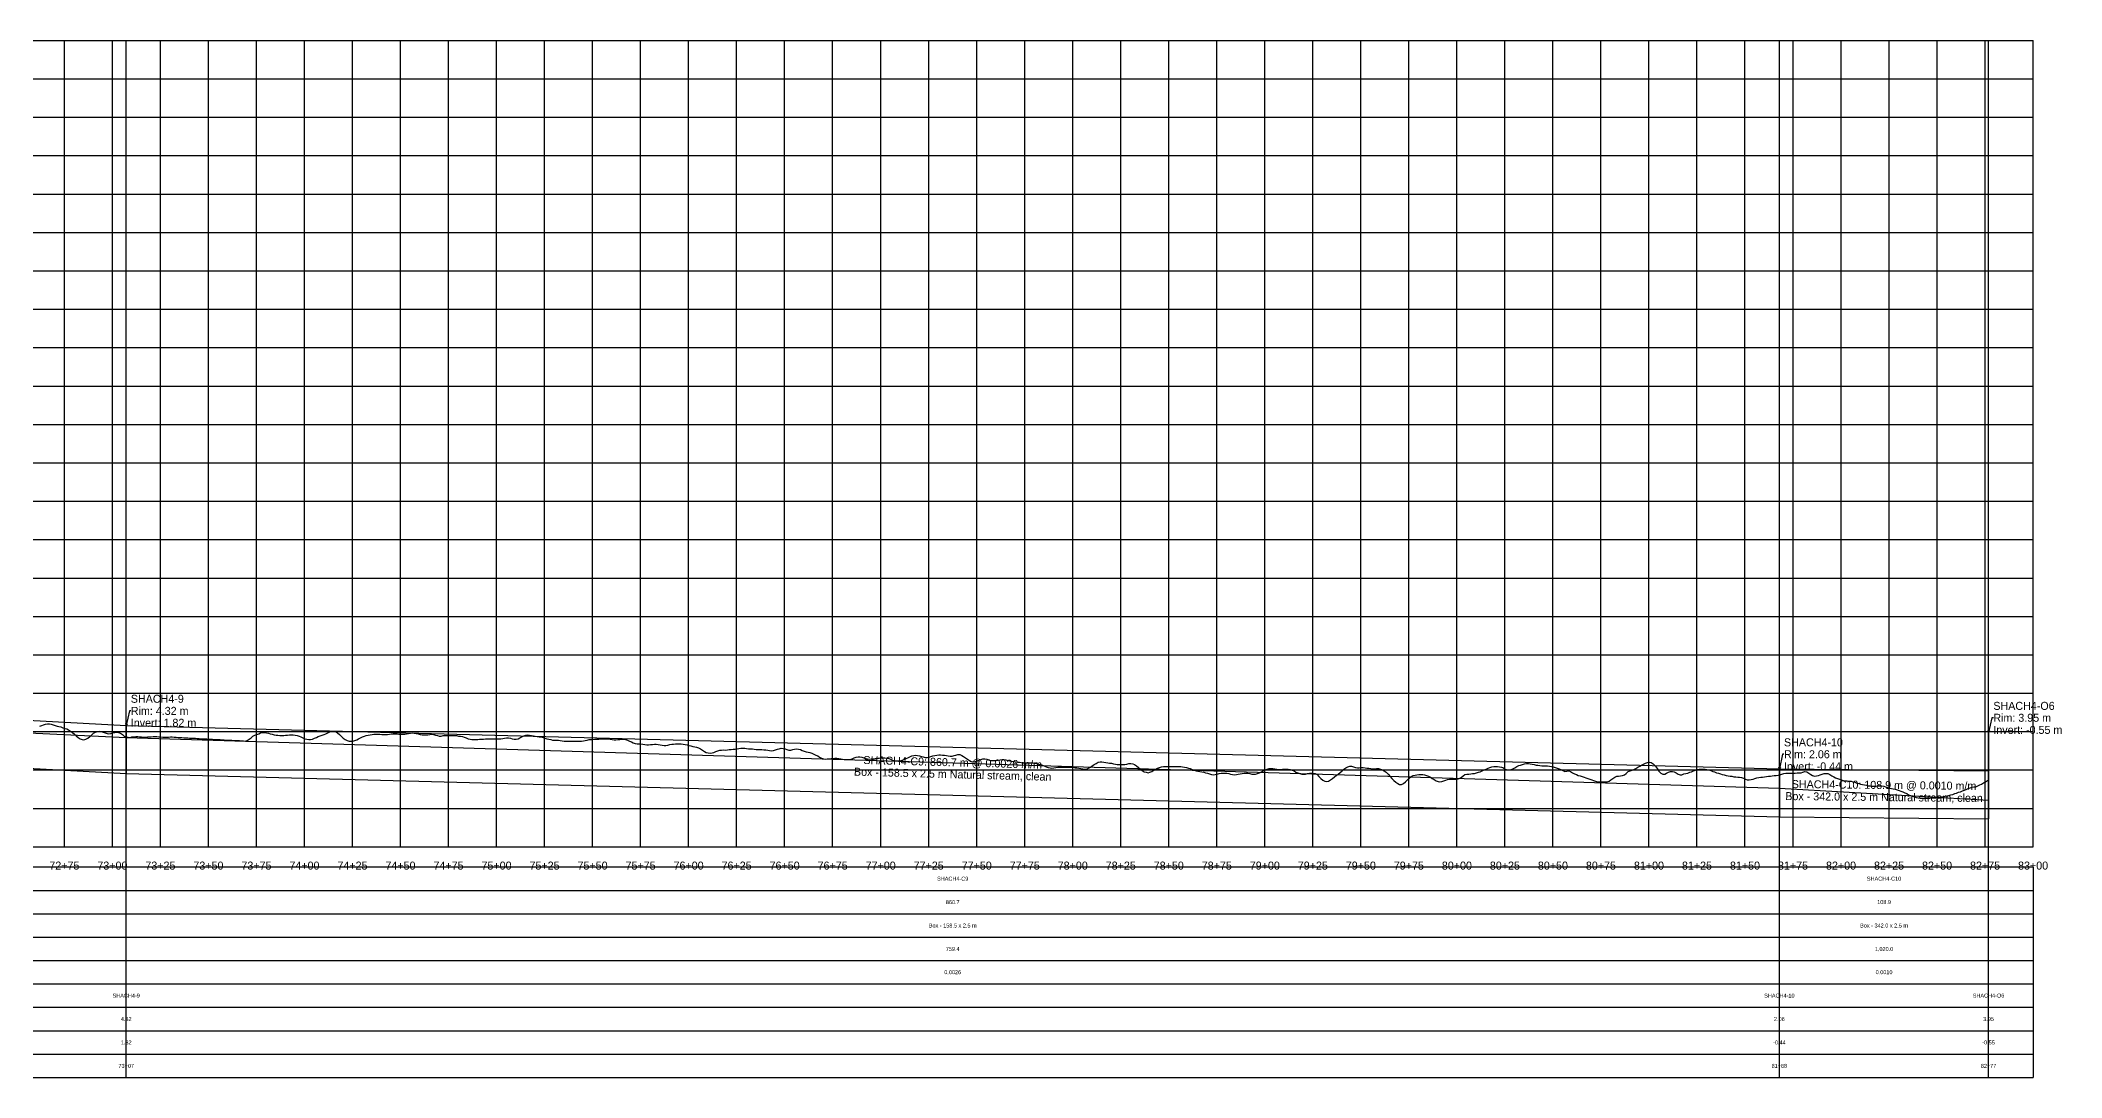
# Model space of a CAD drawing. Extents: x -64 to 8315, y -140 to 402.
# Drawn here: x 7263 to 8315, y -140 to 400 of the extents above; entities that cross this region are included whole.
import ezdxf
from ezdxf.enums import TextEntityAlignment as Align

# ---------------------------------------------------------------- set-up
doc = ezdxf.new("R2010")
doc.units = 0
for name, color, linetype in [('Annotation', 7, 'Continuous'), ('Annotation_Table', 254, 'Continuous'), ('Crown', 7, 'Continuous'), ('Grid', 254, 'Continuous'), ('Grid_Text', 7, 'Continuous'), ('Ground_Elevation', 3, 'Continuous'), ('Hydraulic_Grade', 5, 'Continuous'), ('Invert', 7, 'Continuous'), ('Structure', 7, 'Continuous')]:
    doc.layers.add(name, color=color, linetype=linetype)

msp = doc.modelspace()

# ---------------------------------------------------------------- linework, layer by layer
at = {"layer": 'Annotation', "color": 0}
for points in [[(7307.2, 43.2), (7307, 44.2), (7307.7, 44)], [(8276.8, 39.5), (8276.6, 40.5), (8277.4, 40.3)], [(8167.9, 20.6), (8167.7, 21.5), (8168.5, 21.4)]]:
    msp.add_lwpolyline(points, close=True, dxfattribs=at)
for points in [[(7309.6, 50.8), (7308.9, 50.8), (7307.2, 43.2)], [(8279.3, 47.2), (8278.5, 47.2), (8276.8, 39.5)], [(8170.3, 28.2), (8169.6, 28.2), (8167.9, 20.6)]]:
    msp.add_lwpolyline(points, dxfattribs=at)
at = {"layer": 'Annotation_Table', "color": 254}
for points in [[(7307.2, -140.2), (7307.2, 400)], [(8167.9, -140.2), (8167.9, 400)], [(8276.8, -140.2), (8276.8, 400)], [(-25, -30.5), (8300, -30.5)], [(8300, -30.5), (8300, -140.2)], [(-25, -42.7), (8300, -42.7)], [(-25, -54.9), (8300, -54.9)], [(-25, -67.1), (8300, -67.1)], [(-25, -79.2), (8300, -79.2)], [(-25, -91.4), (8300, -91.4)], [(-25, -103.6), (8300, -103.6)], [(-25, -115.8), (8300, -115.8)], [(-25, -128), (8300, -128)], [(-25, -140.2), (8300, -140.2)]]:
    msp.add_lwpolyline(points, dxfattribs=at)
at = {"layer": 'Crown', "color": 0}
for points in [[(6718.3, 75.1), (7307.2, 43.2)], [(7307.2, 43.2), (7307.2, 43.2)], [(7307.2, 43.2), (8167.9, 20.6)], [(8167.9, 20.6), (8167.9, 20.6)], [(8167.9, 20.6), (8276.8, 19.5)], [(8276.8, 19.5), (8276.8, 19.5)]]:
    msp.add_lwpolyline(points, dxfattribs=at)
at = {"layer": 'Grid', "color": 254}
for points in [[(-25, 400), (8300, 400)], [(7275, -20), (7275, 400)], [(7300, -20), (7300, 400)], [(7325, -20), (7325, 400)], [(7350, -20), (7350, 400)], [(7375, -20), (7375, 400)], [(7400, -20), (7400, 400)], [(7425, -20), (7425, 400)], [(7450, -20), (7450, 400)], [(7475, -20), (7475, 400)], [(7500, -20), (7500, 400)], [(7525, -20), (7525, 400)], [(7550, -20), (7550, 400)], [(7575, -20), (7575, 400)], [(7600, -20), (7600, 400)], [(7625, -20), (7625, 400)], [(7650, -20), (7650, 400)], [(7675, -20), (7675, 400)], [(7700, -20), (7700, 400)], [(7725, -20), (7725, 400)], [(7750, -20), (7750, 400)], [(7775, -20), (7775, 400)], [(7800, -20), (7800, 400)], [(7825, -20), (7825, 400)], [(7850, -20), (7850, 400)], [(7875, -20), (7875, 400)], [(7900, -20), (7900, 400)], [(7925, -20), (7925, 400)], [(7950, -20), (7950, 400)], [(7975, -20), (7975, 400)], [(8000, -20), (8000, 400)], [(8025, -20), (8025, 400)], [(8050, -20), (8050, 400)], [(8075, -20), (8075, 400)], [(8100, -20), (8100, 400)], [(8125, -20), (8125, 400)], [(8150, -20), (8150, 400)], [(8175, -20), (8175, 400)], [(8200, -20), (8200, 400)], [(8225, -20), (8225, 400)], [(8250, -20), (8250, 400)], [(8275, -20), (8275, 400)], [(8300, -20), (8300, 400)], [(-25, 380), (8300, 380)], [(-25, 360), (8300, 360)], [(-25, 340), (8300, 340)], [(-25, 320), (8300, 320)], [(-25, 300), (8300, 300)], [(-25, 280), (8300, 280)], [(-25, 260), (8300, 260)], [(-25, 240), (8300, 240)], [(-25, 220), (8300, 220)], [(-25, 200), (8300, 200)], [(-25, 180), (8300, 180)], [(-25, 160), (8300, 160)], [(-25, 140), (8300, 140)], [(-25, 120), (8300, 120)], [(-25, 100), (8300, 100)], [(-25, 80), (8300, 80)], [(-25, 60), (8300, 60)], [(-25, 40), (8300, 40)], [(-25, 20), (8300, 20)], [(-25, 0), (8300, 0)], [(-25, -20), (8300, -20)]]:
    msp.add_lwpolyline(points, dxfattribs=at)
at = {"layer": 'Ground_Elevation', "color": 3}
msp.add_lwpolyline([(7262.2, 42.8), (7263.2, 43.1), (7264.2, 43.5), (7265.2, 43.9), (7266.2, 44.1), (7267.2, 44.1), (7268.2, 43.8), (7269.2, 43.6), (7270.2, 43.1), (7271.2, 42.8), (7272.2, 42.6), (7273.2, 42.4), (7274.2, 42), (7275.2, 41.7), (7276.2, 41.4), (7277.2, 40.9), (7278.2, 40.3), (7279.2, 39.5), (7280.2, 38.6), (7281.2, 37.8), (7282.2, 37), (7283.2, 36.3), (7284.2, 35.8), (7285.2, 35.7), (7286.2, 36), (7287.2, 36.6), (7288.2, 37.4), (7289.2, 38.2), (7290.2, 39.1), (7291.2, 39.7), (7292.2, 40.1), (7293.2, 40.2), (7294.2, 40), (7295.2, 39.7), (7296.2, 39.3), (7297.2, 39), (7298.2, 38.9), (7299.2, 39), (7300.2, 39.3), (7301.2, 39.6), (7302.2, 39.7), (7303.2, 39.6), (7304.2, 39.2), (7305.2, 38.5), (7306.2, 37.7), (7307.2, 37.2), (7308.2, 37.1), (7309.2, 37), (7310.2, 37.2), (7311.2, 37.2), (7312.2, 37.4), (7313.2, 37.5), (7314.2, 37.3), (7315.2, 37.2), (7316.2, 37.1), (7317.2, 37.1), (7318.2, 37.2), (7319.2, 37.3), (7320.2, 37.3), (7321.2, 37.5), (7322.2, 37.5), (7323.2, 37.4), (7324.2, 37.2), (7325.2, 37.2), (7326.2, 37.1), (7327.2, 37.1), (7328.2, 37.1), (7329.2, 37.1), (7330.2, 37.2), (7331.2, 37.2), (7332.2, 37.1), (7333.2, 37.1), (7334.2, 37), (7335.2, 36.9), (7336.2, 36.9), (7337.2, 36.8), (7338.2, 36.7), (7339.2, 36.7), (7340.2, 36.6), (7341.2, 36.6), (7342.2, 36.5), (7343.2, 36.5), (7344.2, 36.4), (7345.2, 36.4), (7346.2, 36.3), (7347.2, 36.2), (7348.2, 36.2), (7349.2, 36.2), (7350.2, 36.1), (7351.2, 36), (7352.2, 36), (7353.2, 35.9), (7354.2, 35.9), (7355.2, 35.8), (7356.2, 35.8), (7357.2, 35.7), (7358.2, 35.7), (7359.2, 35.6), (7360.2, 35.6), (7361.2, 35.5), (7362.2, 35.5), (7363.2, 35.4), (7364.2, 35.4), (7365.2, 35.3), (7366.2, 35.3), (7367.2, 35.2), (7368.2, 35.2), (7369.2, 35.1), (7370.2, 35.3), (7371.2, 36), (7372.2, 36.8), (7373.2, 37.7), (7374.2, 38.1), (7375.2, 38.5), (7376.2, 38.9), (7377.2, 39.3), (7378.2, 39.6), (7379.2, 39.6), (7380.2, 39.4), (7381.2, 39.1), (7382.2, 38.8), (7383.2, 38.6), (7384.2, 38.4), (7385.2, 38.2), (7386.2, 38.1), (7387.2, 38), (7388.2, 38), (7389.2, 38), (7390.2, 38.1), (7391.2, 38.2), (7392.2, 38.3), (7393.2, 38.4), (7394.2, 38.4), (7395.2, 38.2), (7396.2, 37.9), (7397.2, 37.6), (7398.2, 37.2), (7399.2, 36.8), (7400.2, 36.3), (7401.2, 36), (7402.2, 35.8), (7403.2, 35.8), (7404.2, 36.1), (7405.2, 36.5), (7406.2, 37), (7407.2, 37.4), (7408.2, 37.8), (7409.2, 38.1), (7410.2, 38.5), (7411.2, 38.8), (7412.2, 39.3), (7413.2, 39.8), (7414.2, 40.2), (7415.2, 40.2), (7416.2, 40), (7417.2, 39.4), (7418.2, 38.5), (7419.2, 37.5), (7420.2, 36.5), (7421.2, 35.9), (7422.2, 35.4), (7423.2, 35.1), (7424.2, 35), (7425.2, 35), (7426.2, 35.3), (7427.2, 35.7), (7428.2, 36.3), (7429.2, 36.8), (7430.2, 37.3), (7431.2, 37.6), (7432.2, 37.9), (7433.2, 38.2), (7434.2, 38.4), (7435.2, 38.5), (7436.2, 38.6), (7437.2, 38.7), (7438.2, 38.7), (7439.2, 38.6), (7440.2, 38.5), (7441.2, 38.5), (7442.2, 38.5), (7443.2, 38.5), (7444.2, 38.7), (7445.2, 38.8), (7446.2, 38.9), (7447.2, 38.8), (7448.2, 38.8), (7449.2, 38.7), (7450.2, 38.7), (7451.2, 38.7), (7452.2, 38.7), (7453.2, 38.8), (7454.2, 39), (7455.2, 39.2), (7456.2, 39.3), (7457.2, 39.2), (7458.2, 39), (7459.2, 38.8), (7460.2, 38.5), (7461.2, 38.3), (7462.2, 38.3), (7463.2, 38.3), (7464.2, 38.4), (7465.2, 38.5), (7466.2, 38.6), (7467.2, 38.5), (7468.2, 38.2), (7469.2, 37.9), (7470.2, 37.7), (7471.2, 37.7), (7472.2, 37.9), (7473.2, 38), (7474.2, 38), (7475.2, 38), (7476.2, 38), (7477.2, 38), (7478.2, 37.9), (7479.2, 37.9), (7480.2, 37.7), (7481.2, 37.6), (7482.2, 37.5), (7483.2, 37.1), (7484.2, 36.7), (7485.2, 36.2), (7486.2, 36), (7487.2, 35.9), (7488.2, 35.8), (7489.2, 35.8), (7490.2, 35.9), (7491.2, 36), (7492.2, 36.1), (7493.2, 36.1), (7494.2, 36.2), (7495.2, 36.2), (7496.2, 36.3), (7497.2, 36.3), (7498.2, 36.3), (7499.2, 36.2), (7500.2, 36.2), (7501.2, 36.2), (7502.2, 36.2), (7503.2, 36.4), (7504.2, 36.5), (7505.2, 36.7), (7506.2, 36.7), (7507.2, 36.5), (7508.2, 36.2), (7509.2, 36), (7510.2, 36), (7511.2, 36.3), (7512.2, 36.8), (7513.2, 37.3), (7514.2, 37.8), (7515.2, 38.1), (7516.2, 38.3), (7517.2, 38.2), (7518.2, 38), (7519.2, 37.8), (7520.2, 37.6), (7521.2, 37.5), (7522.2, 37.3), (7523.2, 37.2), (7524.2, 36.9), (7525.2, 36.6), (7526.2, 36.3), (7527.2, 36), (7528.2, 35.8), (7529.2, 35.6), (7530.2, 35.6), (7531.2, 35.5), (7532.2, 35.5), (7533.2, 35.4), (7534.2, 35.2), (7535.2, 35.1), (7536.2, 35), (7537.2, 35.1), (7538.2, 35.1), (7539.2, 35.1), (7540.2, 35), (7541.2, 35), (7542.2, 35), (7543.2, 35), (7544.2, 35), (7545.2, 35.2), (7546.2, 35.4), (7547.2, 35.6), (7548.2, 35.8), (7549.2, 35.9), (7550.2, 35.9), (7551.2, 36), (7552.2, 36.1), (7553.2, 36.1), (7554.2, 36.2), (7555.2, 36.2), (7556.2, 36.3), (7557.2, 36.3), (7558.2, 36.2), (7559.2, 36.1), (7560.2, 35.9), (7561.2, 35.7), (7562.2, 35.7), (7563.2, 35.8), (7564.2, 35.9), (7565.2, 36), (7566.2, 36), (7567.2, 35.8), (7568.2, 35.6), (7569.2, 35.1), (7570.2, 34.6), (7571.2, 34.1), (7572.2, 33.8), (7573.2, 33.6), (7574.2, 33.6), (7575.2, 33.6), (7576.2, 33.4), (7577.2, 33.2), (7578.2, 33.1), (7579.2, 33.1), (7580.2, 33.2), (7581.2, 33.3), (7582.2, 33.4), (7583.2, 33.4), (7584.2, 33.3), (7585.2, 33.1), (7586.2, 32.9), (7587.2, 32.8), (7588.2, 32.8), (7589.2, 33), (7590.2, 33.2), (7591.2, 33.4), (7592.2, 33.5), (7593.2, 33.7), (7594.2, 33.7), (7595.2, 33.7), (7596.2, 33.6), (7597.2, 33.5), (7598.2, 33.3), (7599.2, 33.1), (7600.2, 32.8), (7601.2, 32.5), (7602.2, 32.3), (7603.2, 32.1), (7604.2, 31.9), (7605.2, 31.5), (7606.2, 31), (7607.2, 30.4), (7608.2, 29.7), (7609.2, 29.2), (7610.2, 28.9), (7611.2, 28.8), (7612.2, 29), (7613.2, 29.2), (7614.2, 29.6), (7615.2, 30), (7616.2, 30.3), (7617.2, 30.4), (7618.2, 30.5), (7619.2, 30.4), (7620.2, 30.5), (7621.2, 30.6), (7622.2, 30.7), (7623.2, 30.8), (7624.2, 30.9), (7625.2, 31.1), (7626.2, 31.2), (7627.2, 31.3), (7628.2, 31.3), (7629.2, 31.3), (7630.2, 31.2), (7631.2, 31.1), (7632.2, 31), (7633.2, 31), (7634.2, 30.8), (7635.2, 30.7), (7636.2, 30.7), (7637.2, 30.6), (7638.2, 30.6), (7639.2, 30.5), (7640.2, 30.5), (7641.2, 30.4), (7642.2, 30.1), (7643.2, 30), (7644.2, 30.2), (7645.2, 30.5), (7646.2, 30.8), (7647.2, 31.1), (7648.2, 31.3), (7649.2, 31.2), (7650.2, 31), (7651.2, 30.6), (7652.2, 30.4), (7653.2, 30.4), (7654.2, 30.6), (7655.2, 30.9), (7656.2, 31), (7657.2, 30.9), (7658.2, 30.6), (7659.2, 30.2), (7660.2, 29.8), (7661.2, 29.5), (7662.2, 29.3), (7663.2, 29.1), (7664.2, 28.8), (7665.2, 28.3), (7666.2, 27.8), (7667.2, 27.3), (7668.2, 26.7), (7669.2, 26.2), (7670.2, 25.8), (7671.2, 25.7), (7672.2, 25.8), (7673.2, 25.9), (7674.2, 26), (7675.2, 26), (7676.2, 26.1), (7677.2, 26.1), (7678.2, 26), (7679.2, 25.8), (7680.2, 25.6), (7681.2, 25.5), (7682.2, 25.4), (7683.2, 25.4), (7684.2, 25.5), (7685.2, 25.8), (7686.2, 26.3), (7687.2, 26.7), (7688.2, 26.9), (7689.2, 26.8), (7690.2, 26.6), (7691.2, 26.3), (7692.2, 26), (7693.2, 25.8), (7694.2, 25.7), (7695.2, 25.8), (7696.2, 25.9), (7697.2, 26), (7698.2, 26.1), (7699.2, 26.2), (7700.2, 26.3), (7701.2, 26.3), (7702.2, 26.3), (7703.2, 26.2), (7704.2, 26), (7705.2, 25.6), (7706.2, 25.2), (7707.2, 24.9), (7708.2, 24.7), (7709.2, 24.6), (7710.2, 24.8), (7711.2, 25.1), (7712.2, 25.5), (7713.2, 26), (7714.2, 26.4), (7715.2, 26.9), (7716.2, 27.3), (7717.2, 27.6), (7718.2, 27.7), (7719.2, 27.6), (7720.2, 27.4), (7721.2, 27.1), (7722.2, 26.8), (7723.2, 26.5), (7724.2, 26.5), (7725.2, 26.7), (7726.2, 27.1), (7727.2, 27.3), (7728.2, 27.5), (7729.2, 27.7), (7730.2, 27.9), (7731.2, 27.9), (7732.2, 27.8), (7733.2, 27.7), (7734.2, 27.5), (7735.2, 27.4), (7736.2, 27.2), (7737.2, 27.2), (7738.2, 27.5), (7739.2, 27.8), (7740.2, 28.1), (7741.2, 28), (7742.2, 27.6), (7743.2, 27), (7744.2, 26.3), (7745.2, 25.6), (7746.2, 24.9), (7747.2, 24.4), (7748.2, 24.2), (7749.2, 24.4), (7750.2, 24.7), (7751.2, 25.1), (7752.2, 25.5), (7753.2, 25.8), (7754.2, 25.8), (7755.2, 25.7), (7756.2, 25.3), (7757.2, 25), (7758.2, 24.9), (7759.2, 24.9), (7760.2, 25), (7761.2, 25.2), (7762.2, 25.3), (7763.2, 25.4), (7764.2, 25.4), (7765.2, 25.3), (7766.2, 25), (7767.2, 24.8), (7768.2, 24.6), (7769.2, 24.4), (7770.2, 24.2), (7771.2, 24.1), (7772.2, 24), (7773.2, 23.9), (7774.2, 23.8), (7775.2, 23.8), (7776.2, 23.8), (7777.2, 23.8), (7778.2, 23.8), (7779.2, 23.8), (7780.2, 23.6), (7781.2, 23.3), (7782.2, 23.1), (7783.2, 22.8), (7784.2, 22.5), (7785.2, 22.1), (7786.2, 21.7), (7787.2, 21.3), (7788.2, 21.1), (7789.2, 21), (7790.2, 21.1), (7791.2, 21.3), (7792.2, 21.4), (7793.2, 21.4), (7794.2, 21.4), (7795.2, 21.4), (7796.2, 21.4), (7797.2, 21.4), (7798.2, 21.4), (7799.2, 21.5), (7800.2, 21.4), (7801.2, 21.2), (7802.2, 21.1), (7803.2, 21), (7804.2, 20.8), (7805.2, 20.6), (7806.2, 20.4), (7807.2, 20.5), (7808.2, 20.9), (7809.2, 21.5), (7810.2, 22.1), (7811.2, 22.8), (7812.2, 23.4), (7813.2, 24), (7814.2, 24.3), (7815.2, 24.3), (7816.2, 24.1), (7817.2, 23.9), (7818.2, 23.8), (7819.2, 23.6), (7820.2, 23.5), (7821.2, 23.2), (7822.2, 23.1), (7823.2, 22.9), (7824.2, 22.8), (7825.2, 22.8), (7826.2, 22.8), (7827.2, 22.9), (7828.2, 23.1), (7829.2, 23.3), (7830.2, 23.4), (7831.2, 23.2), (7832.2, 22.8), (7833.2, 22.1), (7834.2, 21.3), (7835.2, 20.5), (7836.2, 19.7), (7837.2, 19.1), (7838.2, 18.8), (7839.2, 18.6), (7840.2, 18.8), (7841.2, 19.3), (7842.2, 19.9), (7843.2, 20.4), (7844.2, 20.9), (7845.2, 21.3), (7846.2, 21.6), (7847.2, 21.8), (7848.2, 21.9), (7849.2, 21.9), (7850.2, 21.9), (7851.2, 21.9), (7852.2, 21.9), (7853.2, 21.9), (7854.2, 21.8), (7855.2, 21.8), (7856.2, 21.8), (7857.2, 21.7), (7858.2, 21.5), (7859.2, 21.3), (7860.2, 21), (7861.2, 20.7), (7862.2, 20.3), (7863.2, 19.9), (7864.2, 19.6), (7865.2, 19.4), (7866.2, 19.3), (7867.2, 19.1), (7868.2, 18.8), (7869.2, 18.6), (7870.2, 18.3), (7871.2, 18), (7872.2, 17.7), (7873.2, 17.5), (7874.2, 17.6), (7875.2, 17.8), (7876.2, 18.1), (7877.2, 18.3), (7878.2, 18.4), (7879.2, 18.4), (7880.2, 18.3), (7881.2, 18.1), (7882.2, 17.8), (7883.2, 17.6), (7884.2, 17.5), (7885.2, 17.6), (7886.2, 17.8), (7887.2, 18), (7888.2, 18.2), (7889.2, 18.4), (7890.2, 18.4), (7891.2, 18.3), (7892.2, 18.1), (7893.2, 17.9), (7894.2, 17.8), (7895.2, 17.9), (7896.2, 18.2), (7897.2, 18.6), (7898.2, 19), (7899.2, 19.5), (7900.2, 20), (7901.2, 20.4), (7902.2, 20.7), (7903.2, 20.8), (7904.2, 20.8), (7905.2, 20.6), (7906.2, 20.4), (7907.2, 20.3), (7908.2, 20.3), (7909.2, 20.4), (7910.2, 20.5), (7911.2, 20.5), (7912.2, 20.4), (7913.2, 20.2), (7914.2, 19.9), (7915.2, 19.5), (7916.2, 18.9), (7917.2, 18.5), (7918.2, 18.2), (7919.2, 17.9), (7920.2, 17.8), (7921.2, 17.9), (7922.2, 18.1), (7923.2, 18.3), (7924.2, 18.4), (7925.2, 18.4), (7926.2, 18.2), (7927.2, 17.6), (7928.2, 16.6), (7929.2, 15.6), (7930.2, 14.7), (7931.2, 14.2), (7932.2, 14), (7933.2, 14.2), (7934.2, 14.8), (7935.2, 15.6), (7936.2, 16.4), (7937.2, 17.1), (7938.2, 17.8), (7939.2, 18.7), (7940.2, 19.6), (7941.2, 20.5), (7942.2, 21.2), (7943.2, 21.7), (7944.2, 22), (7945.2, 22), (7946.2, 21.7), (7947.2, 21.3), (7948.2, 21.1), (7949.2, 21.1), (7950.2, 21.3), (7951.2, 21.3), (7952.2, 21.1), (7953.2, 21), (7954.2, 20.9), (7955.2, 20.7), (7956.2, 20.6), (7957.2, 20.6), (7958.2, 20.7), (7959.2, 20.7), (7960.2, 20.5), (7961.2, 20.1), (7962.2, 19.6), (7963.2, 18.8), (7964.2, 17.8), (7965.2, 16.6), (7966.2, 15.5), (7967.2, 14.5), (7968.2, 13.6), (7969.2, 12.9), (7970.2, 12.5), (7971.2, 12.5), (7972.2, 13), (7973.2, 13.8), (7974.2, 14.7), (7975.2, 15.8), (7976.2, 16.6), (7977.2, 17.1), (7978.2, 17.3), (7979.2, 17.5), (7980.2, 17.6), (7981.2, 17.7), (7982.2, 17.7), (7983.2, 17.5), (7984.2, 17.2), (7985.2, 16.8), (7986.2, 16.3), (7987.2, 15.6), (7988.2, 15), (7989.2, 14.4), (7990.2, 14), (7991.2, 13.9), (7992.2, 14), (7993.2, 14.3), (7994.2, 14.7), (7995.2, 15.1), (7996.2, 15.3), (7997.2, 15.3), (7998.2, 15.3), (7999.2, 15.2), (8000.2, 15.2), (8001.2, 15.5), (8002.2, 16.1), (8003.2, 17), (8004.2, 17.6), (8005.2, 17.9), (8006.2, 17.9), (8007.2, 18), (8008.2, 18.1), (8009.2, 18.2), (8010.2, 18.5), (8011.2, 18.8), (8012.2, 19.1), (8013.2, 19.5), (8014.2, 20), (8015.2, 20.4), (8016.2, 20.9), (8017.2, 21.3), (8018.2, 21.6), (8019.2, 21.8), (8020.2, 21.9), (8021.2, 21.8), (8022.2, 21.7), (8023.2, 21.5), (8024.2, 21.1), (8025.2, 20.4), (8026.2, 20.1), (8027.2, 20.1), (8028.2, 20.2), (8029.2, 20.6), (8030.2, 21.1), (8031.2, 21.8), (8032.2, 22.3), (8033.2, 22.6), (8034.2, 22.9), (8035.2, 23.2), (8036.2, 23.3), (8037.2, 23.3), (8038.2, 23.2), (8039.2, 23), (8040.2, 22.8), (8041.2, 22.6), (8042.2, 22.5), (8043.2, 22.3), (8044.2, 22.2), (8045.2, 22.2), (8046.2, 22.1), (8047.2, 22.1), (8048.2, 22), (8049.2, 21.8), (8050.2, 21.6), (8051.2, 21.3), (8052.2, 21), (8053.2, 20.6), (8054.2, 20.2), (8055.2, 19.8), (8056.2, 19.3), (8057.2, 19.4), (8058.2, 19.6), (8059.2, 19.2), (8060.2, 18.6), (8061.2, 18), (8062.2, 17.6), (8063.2, 17.2), (8064.2, 16.9), (8065.2, 16.6), (8066.2, 16.2), (8067.2, 15.9), (8068.2, 15.6), (8069.2, 15.2), (8070.2, 14.9), (8071.2, 14.5), (8072.2, 14.2), (8073.2, 13.9), (8074.2, 13.8), (8075.2, 13.9), (8076.2, 13.9), (8077.2, 13.9), (8078.2, 13.9), (8079.2, 14.2), (8080.2, 14.8), (8081.2, 15.5), (8082.2, 16.2), (8083.2, 16.7), (8084.2, 16.8), (8085.2, 16.9), (8086.2, 17.1), (8087.2, 17.5), (8088.2, 18.2), (8089.2, 19.2), (8090.2, 19.6), (8091.2, 19.9), (8092.2, 20.3), (8093.2, 20.8), (8094.2, 21.4), (8095.2, 22), (8096.2, 22.6), (8097.2, 23.1), (8098.2, 23.6), (8099.2, 23.9), (8100.2, 24), (8101.2, 23.9), (8102.2, 23.2), (8103.2, 22.1), (8104.2, 20.8), (8105.2, 19.4), (8106.2, 18.3), (8107.2, 17.9), (8108.2, 17.9), (8109.2, 18.3), (8110.2, 18.9), (8111.2, 19.2), (8112.2, 19.3), (8113.2, 19), (8114.2, 18.5), (8115.2, 17.8), (8116.2, 17.4), (8117.2, 17.5), (8118.2, 18), (8119.2, 18.2), (8120.2, 18.4), (8121.2, 18.8), (8122.2, 19.1), (8123.2, 19.6), (8124.2, 19.9), (8125.2, 20.2), (8126.2, 20.4), (8127.2, 20.5), (8128.2, 20.5), (8129.2, 20.4), (8130.2, 20.3), (8131.2, 20), (8132.2, 19.7), (8133.2, 19.3), (8134.2, 19), (8135.2, 18.6), (8136.2, 18.3), (8137.2, 18), (8138.2, 17.7), (8139.2, 17.5), (8140.2, 17.2), (8141.2, 17), (8142.2, 16.8), (8143.2, 16.7), (8144.2, 16.5), (8145.2, 16.4), (8146.2, 16.3), (8147.2, 16.2), (8148.2, 16.1), (8149.2, 15.8), (8150.2, 15.2), (8151.2, 14.9), (8152.2, 14.9), (8153.2, 15), (8154.2, 15.2), (8155.2, 15.6), (8156.2, 15.9), (8157.2, 16.1), (8158.2, 16.2), (8159.2, 16.2), (8160.2, 16.4), (8161.2, 16.6), (8162.2, 16.7), (8163.2, 16.8), (8164.2, 16.9), (8165.2, 17.1), (8166.2, 17.2), (8167.2, 17.3), (8168.2, 17.5), (8169.2, 17.8), (8170.2, 18.2), (8171.2, 18.3), (8172.2, 18.3), (8173.2, 18.4), (8174.2, 18.4), (8175.2, 18.4), (8176.2, 18.4), (8177.2, 18.5), (8178.2, 18.5), (8179.2, 18.6), (8180.2, 18.9), (8181.2, 19.3), (8182.2, 19.1), (8183.2, 18.4), (8184.2, 17.6), (8185.2, 17.1), (8186.2, 16.8), (8187.2, 16.9), (8188.2, 17.1), (8189.2, 17.4), (8190.2, 17.8), (8191.2, 18.1), (8192.2, 18.2), (8193.2, 18.1), (8194.2, 17.6), (8195.2, 17), (8196.2, 16.4), (8197.2, 16), (8198.2, 15.6), (8199.2, 15.2), (8200.2, 14.9), (8201.2, 14.6), (8202.2, 14.4), (8203.2, 14.3), (8204.2, 14.2), (8205.2, 14.1), (8206.2, 13.9), (8207.2, 13.6), (8208.2, 13.2), (8209.2, 12.9), (8210.2, 12.7), (8211.2, 12.5), (8212.2, 12.3), (8213.2, 12.1), (8214.2, 11.8), (8215.2, 11.7), (8216.2, 11.6), (8217.2, 11.6), (8218.2, 11.6), (8219.2, 11.7), (8220.2, 11.8), (8221.2, 11.8), (8222.2, 11.6), (8223.2, 11.2), (8224.2, 10.8), (8225.2, 10.5), (8226.2, 10.3), (8227.2, 10.2), (8228.2, 10), (8229.2, 9.7), (8230.2, 9.4), (8231.2, 9), (8232.2, 8.6), (8233.2, 8.1), (8234.2, 7.7), (8235.2, 7.1), (8236.2, 6.7), (8237.2, 6.3), (8238.2, 6), (8239.2, 5.7), (8240.2, 5.5), (8241.2, 5.4), (8242.2, 5.3), (8243.2, 5.3), (8244.2, 5.3), (8245.2, 5.4), (8246.2, 5.4), (8247.2, 5.5), (8248.2, 5.5), (8249.2, 5.6), (8250.2, 5.8), (8251.2, 5.9), (8252.2, 6.1), (8253.2, 6.2), (8254.2, 6.3), (8255.2, 6.5), (8256.2, 6.7), (8257.2, 7), (8258.2, 7.3), (8259.2, 7.7), (8260.2, 8), (8261.2, 8.4), (8262.2, 8.7), (8263.2, 9.1), (8264.2, 9.5), (8265.2, 9.9), (8266.2, 10.3), (8267.2, 10.7), (8268.2, 11), (8269.2, 11.2), (8270.2, 11.2), (8271.2, 11.8), (8272.2, 12.2), (8273.2, 12.7), (8274.2, 13.3), (8275.2, 13.9), (8276.2, 14.5), (8276.8, 14.5)], dxfattribs=at)
at = {"layer": 'Hydraulic_Grade', "color": 5}
for points in [[(6718.3, 65.3), (7307.2, 36.9)], [(7307.2, 36.9), (7307.2, 36.9)], [(7307.2, 36.9), (8167.9, 10.6)], [(8167.9, 10.6), (8167.9, 10.6)], [(8167.9, 10.6), (8276.8, 4.2)], [(8276.8, 4.2), (8276.8, 4.2), (8276.8, 4.2)]]:
    msp.add_lwpolyline(points, dxfattribs=at)
at = {"layer": 'Invert', "color": 0}
for points in [[(6718.3, 50.1), (7307.2, 18.2)], [(7307.2, 18.2), (7307.2, 18.2)], [(7307.2, 18.2), (8167.9, -4.4)], [(8167.9, -4.4), (8167.9, -4.4)], [(8167.9, -4.4), (8276.8, -5.5)], [(8276.8, -5.5), (8276.8, -5.5)]]:
    msp.add_lwpolyline(points, dxfattribs=at)
at = {"layer": 'Structure', "color": 0}
for points in [[(7307.2, 43.2), (7307.2, 18.2)], [(7307.2, 43.2), (7307.2, 18.2)], [(8276.8, 39.5), (8276.8, -5.5)], [(8276.8, 39.5), (8276.8, -5.5)], [(8167.9, 20.6), (8167.9, -4.4)], [(8167.9, 20.6), (8167.9, -4.4)]]:
    msp.add_lwpolyline(points, dxfattribs=at)

# ---------------------------------------------------------------- texts
at = {"layer": 'Annotation', "color": 0}
for s, height, p in [('SHACH4-9', 4.17, (7309.6, 57.1)), ('Rim: 4.32 m', 4.167, (7309.6, 50.8)), ('SHACH4-O6', 4.17, (8279.3, 53.4)), ('Invert: 1.82 m', 4.167, (7309.6, 44.6)), ('Rim: 3.95 m', 4.167, (8279.3, 47.2)), ('Invert: -0.55 m', 4.167, (8279.3, 40.9)), ('SHACH4-10', 4.17, (8170.3, 34.4)), ('Rim: 2.06 m', 4.167, (8170.3, 28.2)), ('Invert: -0.44 m', 4.167, (8170.3, 21.9))]:
    msp.add_text(s, height=height, dxfattribs=at).set_placement(p, align=Align.MIDDLE_LEFT)
for s, rotation, p in [('Box - 158.5 x 2.5 m Natural stream, clean', 358.4926, (7737.5, 17.8)), ('SHACH4-C9: 860.7 m @ 0.0026 m/m', 358.4926, (7737.5, 24)), ('SHACH4-C10: 108.9 m @ 0.0010 m/m', 359.4271, (8222.4, 12.2)), ('Box - 342.0 x 2.5 m Natural stream, clean', 359.4271, (8222.4, 5.9))]:
    msp.add_text(s, height=4.167, rotation=rotation, dxfattribs=at).set_placement(p, align=Align.MIDDLE_CENTER)
at = {"layer": 'Annotation_Table', "color": 0}
for s, height, p in [('SHACH4-C9', 2.08, (7737.5, -36.6)), ('SHACH4-C10', 2.08, (8222.4, -36.6)), ('860.7', 2.08, (7737.5, -48.8)), ('108.9', 2.08, (8222.4, -48.8)), ('Box - 158.5 x 2.5 m', 2.083, (7737.5, -61)), ('Box - 342.0 x 2.5 m', 2.083, (8222.4, -61)), ('759.4', 2.08, (7737.5, -73.2)), ('1,020.0', 2.08, (8222.4, -73.2)), ('0.0026', 2.08, (7737.5, -85.3)), ('0.0010', 2.08, (8222.4, -85.3)), ('SHACH4-9', 2.08, (7307.2, -97.5)), ('SHACH4-10', 2.08, (8167.9, -97.5)), ('SHACH4-O6', 2.08, (8276.8, -97.5)), ('4.32', 2.08, (7307.2, -109.7)), ('2.06', 2.08, (8167.9, -109.7)), ('3.95', 2.08, (8276.8, -109.7)), ('1.82', 2.08, (7307.2, -121.9)), ('-0.44', 2.08, (8167.9, -121.9)), ('-0.55', 2.08, (8276.8, -121.9)), ('73+07', 2.08, (7307.2, -134.1)), ('81+68', 2.08, (8167.9, -134.1)), ('82+77', 2.08, (8276.8, -134.1))]:
    msp.add_text(s, height=height, dxfattribs=at).set_placement(p, align=Align.MIDDLE_CENTER)
at = {"layer": 'Grid_Text', "color": 0}
for s, p in [('72+75', (7275, -27.7)), ('73+00', (7300, -27.7)), ('73+25', (7325, -27.7)), ('73+50', (7350, -27.7)), ('73+75', (7375, -27.7)), ('74+00', (7400, -27.7)), ('74+25', (7425, -27.7)), ('74+50', (7450, -27.7)), ('74+75', (7475, -27.7)), ('75+00', (7500, -27.7)), ('75+25', (7525, -27.7)), ('75+50', (7550, -27.7)), ('75+75', (7575, -27.7)), ('76+00', (7600, -27.7)), ('76+25', (7625, -27.7)), ('76+50', (7650, -27.7)), ('76+75', (7675, -27.7)), ('77+00', (7700, -27.7)), ('77+25', (7725, -27.7)), ('77+50', (7750, -27.7)), ('77+75', (7775, -27.7)), ('78+00', (7800, -27.7)), ('78+25', (7825, -27.7)), ('78+50', (7850, -27.7)), ('78+75', (7875, -27.7)), ('79+00', (7900, -27.7)), ('79+25', (7925, -27.7)), ('79+50', (7950, -27.7)), ('79+75', (7975, -27.7)), ('80+00', (8000, -27.7)), ('80+25', (8025, -27.7)), ('80+50', (8050, -27.7)), ('80+75', (8075, -27.7)), ('81+00', (8100, -27.7)), ('81+25', (8125, -27.7)), ('81+50', (8150, -27.7)), ('81+75', (8175, -27.7)), ('82+00', (8200, -27.7)), ('82+25', (8225, -27.7)), ('82+50', (8250, -27.7)), ('82+75', (8275, -27.7)), ('83+00', (8300, -27.7))]:
    msp.add_text(s, height=4.17, dxfattribs=at).set_placement(p, align=Align.TOP_CENTER)

doc.saveas('drawing.dxf')
